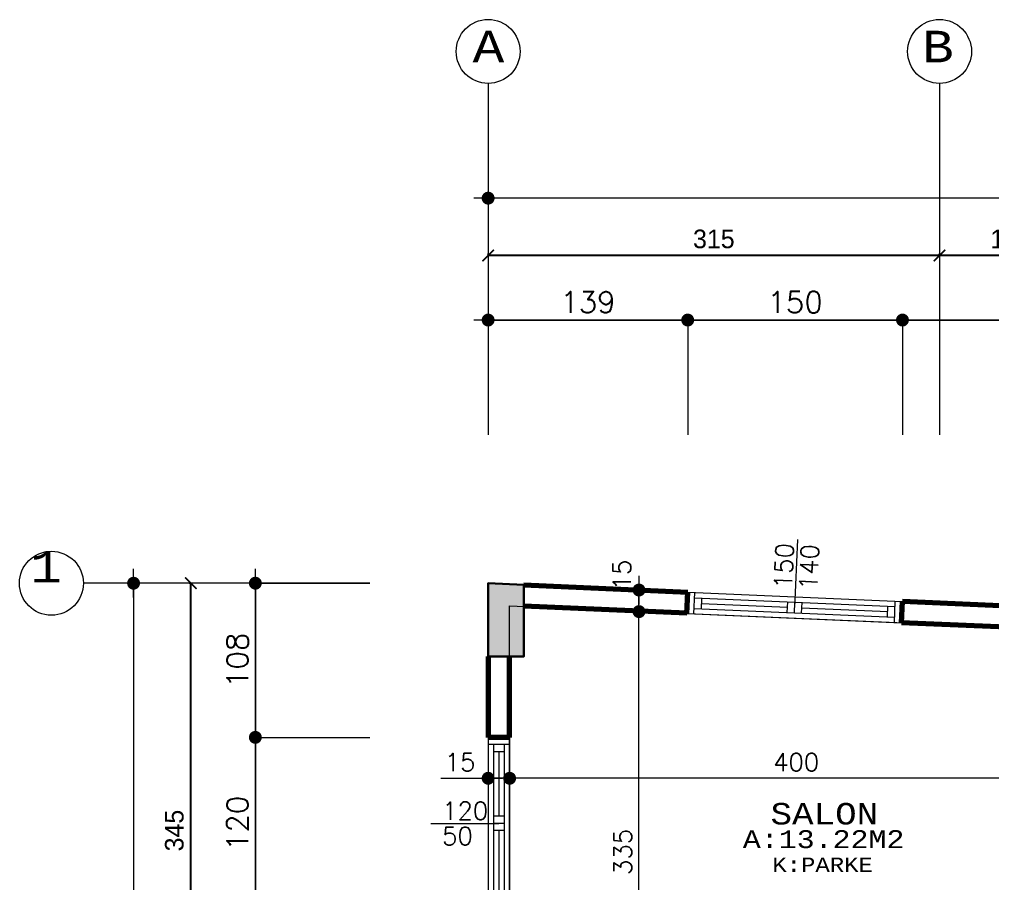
# Model space of a CAD drawing. Header units: millimetres. Extents: x 35860 to 71103, y -11298 to -8385.
# Drawn here: x 42839 to 43518, y -9543 to -8940 of the extents above; entities that cross this region are included whole.
import ezdxf
from ezdxf.enums import TextEntityAlignment as Align

# ---------------------------------------------------------------- set-up
doc = ezdxf.new("R2010")
doc.units = ezdxf.units.MM
doc.header["$MEASUREMENT"] = 0
doc.layers.get('0').update_dxf_attribs({"lineweight": 15})
doc.layers.get('Defpoints').update_dxf_attribs({"lineweight": 20})
for name, color, linetype, lineweight in [('02', 2, 'Continuous', 20), ('03_Yazı', 1, 'Continuous', 30), ('07', 3, 'Continuous', 70), ('Aks&Tefriş', 5, 'Continuous', 20), ('Kolon', 6, 'Continuous', 30), ('Ölçü', 140, 'Continuous', 20)]:
    doc.layers.add(name, color=color, linetype=linetype, lineweight=lineweight)
doc.layers.add('Lay_X', color=45, linetype='Continuous', lineweight=13, plot=False)
doc.styles.add('0', font='txt.shx')
doc.styles.add('C', font='')
doc.styles.get('C').set_extended_font_data('Courier New Tur')
doc.dimstyles.new('2', dxfattribs={"dimtxt": 12.5, "dimasz": 1, "dimexe": 0, "dimexo": 0, "dimgap": 5, "dimtad": 1, "dimdec": 0, "dimlfac": -1, "dimzin": 12, "dimdsep": 46, "dimtxsty": '0', "dimblk": 'DOT', "dimcen": 2.5, "dimse1": 1, "dimse2": 1, "dimclrd": 256, "dimclrt": 1, "dimadec": 0, "dimazin": 0, "dimtfac": 1, "dimtdec": 0, "dimtmove": 0, "dimatfit": 0, "dimldrblk": 'DOT', "dimfxl": 1, "dimtolj": 1, "dimtzin": 0, "dimlwd": -1, "dimarcsym": 0})
doc.dimstyles.new('5', dxfattribs={"dimtxt": 25, "dimasz": 1, "dimexe": 0, "dimexo": 0, "dimgap": 5, "dimtad": 1, "dimdec": 0, "dimlfac": -1, "dimzin": 12, "dimdsep": 46, "dimtxsty": '0', "dimblk": 'DOT', "dimcen": 2.5, "dimse1": 1, "dimse2": 1, "dimclrd": 256, "dimclrt": 1, "dimadec": 8, "dimazin": 0, "dimtfac": 1, "dimtdec": 0, "dimtmove": 0, "dimatfit": 0, "dimldrblk": 'DOT', "dimfxl": 1, "dimtolj": 1, "dimtzin": 0, "dimlwd": -1, "dimarcsym": 0})
doc.dimstyles.new('_VI80I', dxfattribs={"dimtxt": 15, "dimasz": 1, "dimexe": 0, "dimexo": 100, "dimgap": 5, "dimtad": 1, "dimdec": 0, "dimlfac": -1, "dimzin": 12, "dimdsep": 46, "dimtxsty": '0', "dimblk1": 'DOT80_2', "dimblk2": 'DOT80_1', "dimsah": 1, "dimcen": 2.5, "dimse1": 1, "dimse2": 1, "dimclrd": 256, "dimclrt": 1, "dimadec": 8, "dimazin": 0, "dimtfac": 1, "dimtdec": 0, "dimtmove": 0, "dimatfit": 0, "dimldrblk": 'DOT', "dimfxl": 1, "dimtolj": 1, "dimtzin": 0, "dimlwd": -1, "dimarcsym": 0})
doc.dimstyles.new('STANDART', dxfattribs={"dimtxt": 13, "dimasz": 8, "dimexe": 1.25, "dimexo": 0.625, "dimgap": 5, "dimtad": 1, "dimdec": 0, "dimrnd": 5, "dimzin": 1, "dimdsep": 46, "dimtxsty": 'Standard', "dimblk1": 'ARCHTICK', "dimblk2": 'ARCHTICK', "dimsah": 1, "dimcen": 2.5, "dimclrd": 256, "dimclre": 256, "dimclrt": 1, "dimadec": 0, "dimazin": 0, "dimtfac": 1, "dimtdec": 0, "dimtofl": 0, "dimtmove": 1, "dimatfit": 0, "dimldrblk": 'ARCHTICK', "dimfxl": 1, "dimtolj": 1, "dimtzin": 0, "dimarcsym": 0})

# ---------------------------------------------------------------- blocks, each defined once
blk = doc.blocks.new('DOT')
at = {"color": 0}
blk.add_line((-10, 0), (10, 0), dxfattribs=at)
at = {"color": 0, "const_width": 4.5}
blk.add_lwpolyline([(-2.25, 0, 1), (2.25, 0, 1)], format="xyb", close=True, dxfattribs=at)
blk = doc.blocks.new('*D716')
at = {"layer": 'Aks&Tefriş', "transparency": 16777216}
blk.add_line((42918.32, -9334.42), (42918.32, -10622.42), dxfattribs=at)
at = {"layer": 'Defpoints', "color": 0, "transparency": 16777216}
for p in [(42918.32, -9333.42), (42918.32, -10623.42), (42918.32, -10623.42)]:
    blk.add_point(p, dxfattribs=at)
at = {"layer": 'Aks&Tefriş', "transparency": 16777216}
for p, rotation in [((42918.32, -9333.42), 90), ((42918.32, -10623.42), 270)]:
    blk.add_blockref('DOT', p, dxfattribs=dict(at, rotation=rotation))
at = {"layer": 'Aks&Tefriş', "color": 1, "transparency": 16777216, "insert": (42900.82, -9978.42), "char_height": 25, "attachment_point": 5, "rotation": 90, "style": '0'}
blk.add_mtext('\\A1;1290', dxfattribs=at)
blk = doc.blocks.new('_ARCHTICK')
at = {"color": 0, "linetype": 'ByBlock', "const_width": 0.15}
blk.add_lwpolyline([(-0.5, -0.5), (0.5, 0.5)], dxfattribs=at)
blk = doc.blocks.new('*D721')
at = {"layer": 'Aks&Tefriş', "lineweight": -2, "transparency": 16777216}
for p, q in [((42957.69, -9333.42), (42957.07, -9333.42)), ((42958.32, -9678.42), (42958.32, -9333.42))]:
    blk.add_line(p, q, dxfattribs=at)
at = {"layer": 'Defpoints', "color": 0, "transparency": 16777216}
for p in [(42958.32, -9333.42), (42958.32, -9333.42), (42958.32, -9678.42)]:
    blk.add_point(p, dxfattribs=at)
at = {"layer": 'Aks&Tefriş', "lineweight": -2, "transparency": 16777216, "xscale": 8, "yscale": 8, "zscale": 8}
for p, rotation in [((42958.32, -9333.42), 90), ((42958.32, -9678.42), 270)]:
    blk.add_blockref('_ARCHTICK', p, dxfattribs=dict(at, rotation=rotation))
at = {"layer": 'Aks&Tefriş', "color": 1, "transparency": 16777216, "insert": (42946.82, -9505.92), "char_height": 13, "attachment_point": 5, "rotation": 90}
blk.add_mtext('\\A1;345', dxfattribs=at)
blk = doc.blocks.new('*D722')
at = {"layer": 'Aks&Tefriş', "transparency": 16777216}
blk.add_line((44064.76, -9064.9), (43166.76, -9064.9), dxfattribs=at)
at = {"layer": 'Defpoints', "color": 0, "transparency": 16777216}
for p in [(43165.76, -9064.9), (43165.76, -9064.9), (44065.76, -9064.9)]:
    blk.add_point(p, dxfattribs=at)
at = {"layer": 'Aks&Tefriş', "transparency": 16777216, "rotation": 180}
blk.add_blockref('DOT', (43165.76, -9064.9), dxfattribs=at)
at = {"layer": 'Aks&Tefriş', "transparency": 16777216}
blk.add_blockref('DOT', (44065.76, -9064.9), dxfattribs=at)
at = {"layer": 'Aks&Tefriş', "color": 1, "transparency": 16777216, "insert": (43615.76, -9047.4), "char_height": 25, "attachment_point": 5, "style": '0'}
blk.add_mtext('\\A1;900', dxfattribs=at)
blk = doc.blocks.new('*D726')
at = {"layer": 'Aks&Tefriş', "lineweight": -2, "transparency": 16777216}
for p, q in [((43480.76, -9104.27), (43480.76, -9103.65)), ((43580.76, -9104.9), (43480.76, -9104.9))]:
    blk.add_line(p, q, dxfattribs=at)
at = {"layer": 'Defpoints', "color": 0, "transparency": 16777216}
for p in [(43480.76, -9104.9), (43480.76, -9104.9), (43580.76, -9104.9)]:
    blk.add_point(p, dxfattribs=at)
at = {"layer": 'Aks&Tefriş', "lineweight": -2, "transparency": 16777216, "xscale": 8, "yscale": 8, "zscale": 8, "rotation": 180}
blk.add_blockref('_ARCHTICK', (43480.76, -9104.9), dxfattribs=at)
at = {"layer": 'Aks&Tefriş', "lineweight": -2, "transparency": 16777216, "xscale": 8, "yscale": 8, "zscale": 8}
blk.add_blockref('_ARCHTICK', (43580.76, -9104.9), dxfattribs=at)
at = {"layer": 'Aks&Tefriş', "color": 1, "transparency": 16777216, "insert": (43530.76, -9093.4), "char_height": 13, "attachment_point": 5}
blk.add_mtext('\\A1;100', dxfattribs=at)
blk = doc.blocks.new('*D727')
at = {"layer": 'Aks&Tefriş', "lineweight": -2, "transparency": 16777216}
for p, q in [((43165.76, -9104.27), (43165.76, -9103.65)), ((43480.76, -9104.9), (43165.76, -9104.9))]:
    blk.add_line(p, q, dxfattribs=at)
at = {"layer": 'Defpoints', "color": 0, "transparency": 16777216}
for p in [(43165.76, -9104.9), (43165.76, -9104.9), (43480.76, -9104.9)]:
    blk.add_point(p, dxfattribs=at)
at = {"layer": 'Aks&Tefriş', "lineweight": -2, "transparency": 16777216, "xscale": 8, "yscale": 8, "zscale": 8, "rotation": 180}
blk.add_blockref('_ARCHTICK', (43165.76, -9104.9), dxfattribs=at)
at = {"layer": 'Aks&Tefriş', "lineweight": -2, "transparency": 16777216, "xscale": 8, "yscale": 8, "zscale": 8}
blk.add_blockref('_ARCHTICK', (43480.76, -9104.9), dxfattribs=at)
at = {"layer": 'Aks&Tefriş', "color": 1, "transparency": 16777216, "insert": (43323.26, -9093.4), "char_height": 13, "attachment_point": 5}
blk.add_mtext('\\A1;315', dxfattribs=at)
blk = doc.blocks.new('P_X_D_2_15-120')
at = {"layer": '02'}
for p, q in [((0, 55), (0, 7.5)), ((-60, 15), (60, 15)), ((-55, 0), (-55, 15)), ((55, 0), (55, 15)), ((-55, 11.25), (55, 11.25)), ((-50, 3.75), (-50, 11.25)), ((-50, 7.5), (-5, 7.5)), ((-5, 3.75), (-5, 11.25)), ((0, 3.75), (0, 11.25)), ((5, 3.75), (5, 11.25)), ((5, 7.5), (50, 7.5)), ((50, 3.75), (50, 11.25)), ((-60, 0), (60, 0)), ((-55, 3.75), (55, 3.75))]:
    blk.add_line(p, q, dxfattribs=at)
at = {"layer": '07'}
for p, q in [((-60, 0), (-60, 15)), ((60, 0), (60, 15))]:
    blk.add_line(p, q, dxfattribs=at)
at = {"layer": '03_Yazı', "style": '0', "flags": 8}
for tag, p in [('120', (-2.5, 20)), ('140', (15.09, 20))]:
    blk.add_attdef(tag, p, '', height=12.5, rotation=90, dxfattribs=at)
blk = doc.blocks.new('*D751')
at = {"layer": 'Defpoints', "color": 0, "transparency": 16777216}
for p in [(43271.03, -9353.21), (43276.41, -9353.21), (43215.76, -9688.42)]:
    blk.add_point(p, dxfattribs=at)
at = {"layer": 'Ölçü', "transparency": 16777216}
blk.add_line((43271.03, -9687.42), (43271.03, -9354.21), dxfattribs=at)
for p, rotation in [((43271.03, -9353.21), 90), ((43271.03, -9688.42), 270)]:
    blk.add_blockref('DOT', p, dxfattribs=dict(at, rotation=rotation))
at = {"layer": 'Ölçü', "color": 1, "transparency": 16777216, "insert": (43259.78, -9520.81), "char_height": 12.5, "attachment_point": 5, "rotation": 90, "style": '0'}
blk.add_mtext('\\A1;335', dxfattribs=at)
blk = doc.blocks.new('*D775')
at = {"layer": 'Defpoints', "color": 0, "transparency": 16777216}
for p in [(43580.76, -9378.03), (43180.76, -9469.45), (43180.76, -9470.57)]:
    blk.add_point(p, dxfattribs=at)
at = {"layer": 'Ölçü', "transparency": 16777216}
blk.add_line((43579.76, -9469.45), (43181.76, -9469.45), dxfattribs=at)
at = {"layer": 'Ölçü', "transparency": 16777216, "rotation": 180}
blk.add_blockref('DOT', (43180.76, -9469.45), dxfattribs=at)
at = {"layer": 'Ölçü', "transparency": 16777216}
blk.add_blockref('DOT', (43580.76, -9469.45), dxfattribs=at)
at = {"layer": 'Ölçü', "color": 1, "transparency": 16777216, "insert": (43380.76, -9458.2), "char_height": 12.5, "attachment_point": 5, "style": '0'}
blk.add_mtext('\\A1;400', dxfattribs=at)
blk = doc.blocks.new('*D776')
at = {"layer": 'Defpoints', "color": 0, "transparency": 16777216}
for p in [(43165.76, -9469.45), (43165.76, -9470.57), (43180.76, -9470.57)]:
    blk.add_point(p, dxfattribs=at)
at = {"layer": 'Ölçü', "transparency": 16777216}
for p, q in [((43132.83, -9469.45), (43165.76, -9469.45)), ((43164.76, -9469.45), (43163.76, -9469.45)), ((43180.76, -9469.45), (43165.76, -9469.45)), ((43180.76, -9469.45), (43165.76, -9469.45)), ((43181.76, -9469.45), (43182.76, -9469.45))]:
    blk.add_line(p, q, dxfattribs=at)
blk.add_blockref('DOT', (43165.76, -9469.45), dxfattribs=at)
at = {"layer": 'Ölçü', "transparency": 16777216, "rotation": 180}
blk.add_blockref('DOT', (43180.76, -9469.45), dxfattribs=at)
at = {"layer": 'Ölçü', "color": 1, "transparency": 16777216, "insert": (43146.17, -9458.2), "char_height": 12.5, "attachment_point": 5, "style": '0'}
blk.add_mtext('\\A1;15', dxfattribs=at)
blk = doc.blocks.new('P_X_D_2_15-150')
at = {"layer": '02'}
for p, q in [((0, 55), (0, 7.5)), ((-75, 15), (75, 15)), ((-70, 0), (-70, 15)), ((70, 0), (70, 15)), ((-70, 11.25), (70, 11.25)), ((-65, 3.75), (-65, 11.25)), ((-65, 7.5), (-5, 7.5)), ((-5, 3.75), (-5, 11.25)), ((0, 3.75), (0, 11.25)), ((5, 3.75), (5, 11.25)), ((5, 7.5), (65, 7.5)), ((65, 3.75), (65, 11.25)), ((-75, 0), (75, 0)), ((-70, 3.75), (70, 3.75))]:
    blk.add_line(p, q, dxfattribs=at)
at = {"layer": '07'}
for p, q in [((-75, 0), (-75, 15)), ((75, 0), (75, 15))]:
    blk.add_line(p, q, dxfattribs=at)
at = {"layer": '03_Yazı', "style": '0', "flags": 8}
for tag, p in [('150', (-2.5, 20)), ('140', (15.09, 20))]:
    blk.add_attdef(tag, p, '', height=12.5, rotation=90, dxfattribs=at)
blk = doc.blocks.new('*D692')
at = {"layer": 'Defpoints', "color": 0, "transparency": 16777216}
for p in [(43271.03, -9338.18), (43273.7, -9338.18), (43276.41, -9353.21)]:
    blk.add_point(p, dxfattribs=at)
at = {"layer": 'Ölçü', "transparency": 16777216}
for p, q in [((43271.03, -9337.18), (43271.03, -9336.18)), ((43271.03, -9353.21), (43271.03, -9338.18)), ((43271.03, -9354.21), (43271.03, -9355.21))]:
    blk.add_line(p, q, dxfattribs=at)
for p, rotation in [((43271.03, -9338.18), 270), ((43271.03, -9353.21), 90)]:
    blk.add_blockref('DOT', p, dxfattribs=dict(at, rotation=rotation))
at = {"layer": 'Ölçü', "color": 1, "transparency": 16777216, "insert": (43259.11, -9327.71), "char_height": 12.5, "attachment_point": 5, "rotation": 90, "style": '0'}
blk.add_mtext('\\A1;15', dxfattribs=at)
blk = doc.blocks.new('DOT80_2')
at = {"color": 0}
blk.add_line((0, 0), (0, -80), dxfattribs=at)
blk.add_blockref('DOT', (0, 0))
blk = doc.blocks.new('DOT80_1')
at = {"color": 0}
blk.add_line((0, 0), (0, 80), dxfattribs=at)
blk.add_blockref('DOT', (0, 0))
blk = doc.blocks.new('*D787')
at = {"layer": 'Aks&Tefriş', "transparency": 16777216}
blk.add_line((43682.37, -9149.9), (43455.9, -9149.9), dxfattribs=at)
at = {"layer": 'Defpoints', "color": 0, "transparency": 16777216}
for p in [(43454.9, -9149.9), (43454.9, -9346.16), (43683.37, -9356.23)]:
    blk.add_point(p, dxfattribs=at)
at = {"layer": 'Aks&Tefriş', "transparency": 16777216, "rotation": 180}
blk.add_blockref('DOT80_1', (43454.9, -9149.9), dxfattribs=at)
at = {"layer": 'Aks&Tefriş', "transparency": 16777216}
blk.add_blockref('DOT80_2', (43683.37, -9149.9), dxfattribs=at)
at = {"layer": 'Aks&Tefriş', "color": 1, "transparency": 16777216, "insert": (43569.13, -9137.4), "char_height": 15, "attachment_point": 5, "style": '0'}
blk.add_mtext('\\A1;228', dxfattribs=at)
blk = doc.blocks.new('*D788')
at = {"layer": 'Aks&Tefriş', "transparency": 16777216}
blk.add_line((43453.9, -9149.9), (43306.04, -9149.9), dxfattribs=at)
at = {"layer": 'Defpoints', "color": 0, "transparency": 16777216}
for p in [(43305.04, -9149.9), (43305.04, -9339.56), (43454.9, -9346.16)]:
    blk.add_point(p, dxfattribs=at)
at = {"layer": 'Aks&Tefriş', "transparency": 16777216, "rotation": 180}
blk.add_blockref('DOT80_1', (43305.04, -9149.9), dxfattribs=at)
at = {"layer": 'Aks&Tefriş', "transparency": 16777216}
blk.add_blockref('DOT80_2', (43454.9, -9149.9), dxfattribs=at)
at = {"layer": 'Aks&Tefriş', "color": 1, "transparency": 16777216, "insert": (43379.97, -9137.4), "char_height": 15, "attachment_point": 5, "style": '0'}
blk.add_mtext('\\A1;150', dxfattribs=at)
blk = doc.blocks.new('*D789')
at = {"layer": 'Aks&Tefriş', "transparency": 16777216}
blk.add_line((43304.04, -9149.9), (43166.76, -9149.9), dxfattribs=at)
at = {"layer": 'Defpoints', "color": 0, "transparency": 16777216}
for p in [(43165.76, -9149.9), (43165.76, -9333.42), (43305.04, -9339.56)]:
    blk.add_point(p, dxfattribs=at)
at = {"layer": 'Aks&Tefriş', "transparency": 16777216, "rotation": 180}
blk.add_blockref('DOT80_1', (43165.76, -9149.9), dxfattribs=at)
at = {"layer": 'Aks&Tefriş', "transparency": 16777216}
blk.add_blockref('DOT80_2', (43305.04, -9149.9), dxfattribs=at)
at = {"layer": 'Aks&Tefriş', "color": 1, "transparency": 16777216, "insert": (43235.4, -9137.4), "char_height": 15, "attachment_point": 5, "style": '0'}
blk.add_mtext('\\A1;139', dxfattribs=at)
blk = doc.blocks.new('*D790')
at = {"layer": 'Aks&Tefriş', "transparency": 16777216}
blk.add_line((43003.32, -9334.42), (43003.32, -9439.92), dxfattribs=at)
at = {"layer": 'Defpoints', "color": 0, "transparency": 16777216}
for p in [(43165.76, -9333.42), (43003.32, -9440.92), (43165.76, -9440.92)]:
    blk.add_point(p, dxfattribs=at)
at = {"layer": 'Aks&Tefriş', "transparency": 16777216}
for name, p, rotation in [('DOT80_2', (43003.32, -9333.42), 90), ('DOT80_1', (43003.32, -9440.92), 270)]:
    blk.add_blockref(name, p, dxfattribs=dict(at, rotation=rotation))
at = {"layer": 'Aks&Tefriş', "color": 1, "transparency": 16777216, "insert": (42990.82, -9387.17), "char_height": 15, "attachment_point": 5, "rotation": 90, "style": '0'}
blk.add_mtext('\\A1;108', dxfattribs=at)
blk = doc.blocks.new('*D791')
at = {"layer": 'Aks&Tefriş', "transparency": 16777216}
blk.add_line((43003.32, -9441.92), (43003.32, -9559.92), dxfattribs=at)
at = {"layer": 'Defpoints', "color": 0, "transparency": 16777216}
for p in [(43165.76, -9440.92), (43003.32, -9560.92), (43165.76, -9560.92)]:
    blk.add_point(p, dxfattribs=at)
at = {"layer": 'Aks&Tefriş', "transparency": 16777216}
for name, p, rotation in [('DOT80_2', (43003.32, -9440.92), 90), ('DOT80_1', (43003.32, -9560.92), 270)]:
    blk.add_blockref(name, p, dxfattribs=dict(at, rotation=rotation))
at = {"layer": 'Aks&Tefriş', "color": 1, "transparency": 16777216, "insert": (42990.82, -9500.92), "char_height": 15, "attachment_point": 5, "rotation": 90, "style": '0'}
blk.add_mtext('\\A1;120', dxfattribs=at)

msp = doc.modelspace()

# ---------------------------------------------------------------- hatches: boundary and pattern name
h = msp.add_hatch()
h.set_pattern_fill('ANSI33', color=256, scale=30, style=0)
h.set_pattern_definition([(45, (-175, 0), (-5.3033009, 5.3033009), []), (45, (-169.697, 0), (-5.3033009, 5.3033009), [3.75, -1.875])])
h.paths.add_polyline_path([(43165.76, -9384.52), (43165.76, -9333.42), (43190.76, -9334.52), (43190.76, -9384.52)])
h.paths.add_polyline_path([(43580.76, -9402.81), (43580.76, -9351.71), (43605.76, -9352.81), (43605.76, -9402.81)])
h.paths.add_polyline_path([(44040.76, -9423.08), (44040.76, -9371.98), (44065.76, -9373.08), (44065.76, -9423.08)])
h.paths.add_polyline_path([(44065.76, -9983.42), (44005.76, -9983.42), (44005.76, -10013.42), (44065.76, -10013.42)])
h.paths.add_polyline_path([(44040.76, -9628.42), (44065.76, -9628.42), (44065.76, -9678.42), (44040.76, -9678.42)])
h.paths.add_polyline_path([(43605.76, -9638.42), (43605.76, -9678.42), (43580.76, -9678.42), (43580.76, -9638.42)])
h.paths.add_polyline_path([(43215.76, -9678.42), (43165.76, -9678.42), (43165.76, -9653.42), (43215.76, -9653.42)])
h.paths.add_polyline_path([(43205.76, -9893.42), (43165.76, -9893.42), (43165.76, -9923.42), (43205.76, -9923.42)])
h.paths.add_polyline_path([(43190.76, -10623.42), (43190.76, -10573.42), (43165.76, -10573.42), (43165.76, -10623.42)])
h.paths.add_polyline_path([(44040.76, -10368.42), (44065.76, -10368.42), (44065.76, -10318.42), (44040.76, -10318.42)])
h.paths.add_polyline_path([(43605.76, -10368.42), (43605.76, -10318.42), (43580.76, -10318.42), (43580.76, -10368.42)])
h.paths.add_polyline_path([(43505.76, -10138.42), (43480.76, -10138.42), (43480.76, -10073.42), (43505.76, -10073.42)])
h.paths.add_polyline_path([(43505.76, -9923.42), (43505.76, -9858.42), (43480.76, -9858.42), (43480.76, -9923.42)])
h.paths.add_polyline_path([(43775.76, -9873.42), (43775.76, -9878.42), (43780.76, -9878.42), (43870.76, -9878.42), (43870.76, -9858.42), (43775.76, -9858.42)])
h.paths.add_polyline_path([(43775.76, -10133.42), (43775.76, -10118.42), (43870.76, -10118.42), (43870.76, -10138.42), (43775.76, -10138.42)])
h.paths.add_polyline_path([(43215.76, -10318.42), (43165.76, -10318.42), (43165.76, -10343.42), (43215.76, -10343.42)])
h.paths.add_polyline_path([(43775.76, -10623.42), (43800.76, -10623.42), (43800.76, -10573.42), (43775.76, -10573.42)])
h.paths.add_polyline_path([(43605.76, -10623.42), (43605.76, -10573.42), (43580.76, -10573.42), (43580.76, -10623.42)])
h.paths.add_polyline_path([(44040.76, -10623.42), (44040.76, -10573.42), (44065.76, -10573.42), (44065.76, -10623.42)])

# ---------------------------------------------------------------- linework, layer by layer
at = {"layer": '07'}
for p, q in [((43190.76, -9334.52), (43305.04, -9339.56)), ((43304.39, -9354.41), (43190.76, -9349.53)), ((43580.76, -9351.71), (43454.9, -9346.16)), ((43580.76, -9366.28), (43454.24, -9361.15)), ((43165.76, -9384.52), (43165.76, -9440.92)), ((43180.76, -9440.92), (43180.76, -9384.52))]:
    msp.add_line(p, q, dxfattribs=at)
at = {"layer": 'Aks&Tefriş'}
for p, q in [((43165.76, -8984.9), (43165.76, -9229.9)), ((43480.76, -8984.9), (43480.76, -9229.9)), ((43165.76, -9149.9), (44065.76, -9149.9)), ((43083.32, -9333.42), (42883.32, -9333.42)), ((43003.32, -10623.42), (43003.32, -9333.42))]:
    msp.add_line(p, q, dxfattribs=at)
for centre in [(43165.76, -8962.59), (43480.76, -8962.59), (42861.01, -9333.42)]:
    msp.add_circle(centre, 22.3, dxfattribs=at)
at = {"layer": 'Kolon'}
msp.add_lwpolyline([(43165.76, -9384.52), (43165.76, -9333.42), (43190.76, -9334.52), (43190.76, -9384.52), (43190.76, -9384.52)], close=True, dxfattribs=at)
at = {"layer": 'Lay_X'}
msp.add_lwpolyline([(43580.76, -9366.28), (43580.76, -9688.42), (43180.76, -9688.42), (43180.76, -9349.1)], close=True, dxfattribs=at)

# ---------------------------------------------------------------- block references
at = {"layer": '02', "rotation": 357.4768581265456}
msp.add_blockref('P_X_D_2_15-150', (43379.31, -9357.85), dxfattribs=at).add_auto_attribs({'150': '150', '140': '140'})
at = {"layer": '02'}
ref = msp.add_blockref('P_X_D_2_15-120', (43180.76, -9500.92), dxfattribs=dict(at, xscale=-1, rotation=90))
ref.add_attrib('120', '120', (43133.67, -9498.42), dxfattribs={"layer": '03_Yazı', "height": 12.5, "style": '0', "flags": 8})
ref.add_attrib('140', '50', (43133.67, -9516.01), dxfattribs={"layer": '03_Yazı', "height": 12.5, "style": '0', "flags": 8})

# ---------------------------------------------------------------- texts
at = {"layer": '03_Yazı', "style": 'C'}
for s, p in [('A', (43154.94, -8970.16)), ('B', (43468.62, -8970.16)), ('1', (42846.23, -9332.91))]:
    msp.add_text(s, height=22, dxfattribs=at).set_placement(p)
at = {"layer": '03_Yazı', "style": 'C', "flags": 12}
for tag, text, height, p in [('SALON', 'SALON', 15, (43400.38, -9494.15)), ('K:PARKE', 'K:PARKE', 10, (43399.15, -9529.76))]:
    msp.add_attdef(tag, text=text, height=height, dxfattribs=at).set_placement(p, align=Align.MIDDLE_CENTER)
at = {"layer": '03_Yazı', "style": 'C'}
msp.add_attdef('A:13.22M2', text='A:10.00m2', height=12.5, dxfattribs=at).set_placement((43399.85, -9511.9), align=Align.MIDDLE_CENTER)

# ---------------------------------------------------------------- dimensions: what is measured, and where the dimension line sits
at = {"layer": 'Aks&Tefriş'}
for base, p1, p2, angle, dimstyle, picture, middle in [((43165.76, -9064.9), (44065.76, -9064.9), (43165.76, -9064.9), 180, '5', '*D722', (43615.76, -9047.4)), ((42918.32, -10623.42), (42918.32, -9333.42), (42918.32, -10623.42), 90, '5', '*D716', (42900.82, -9978.42)), ((43003.31798184, -9440.92189481), (43165.75599169, -9333.42189481), (43165.75599169, -9440.92189481), 90, '_VI80I', '*D790', (42990.81798184, -9387.17189481))]:
    dim = msp.add_linear_dim(base=base, p1=p1, p2=p2, angle=angle, dimstyle=dimstyle, dxfattribs=at)
    dim.commit()
    dim.dimension.update_dxf_attribs({"geometry": picture, "text_midpoint": middle})
for base, p1, p2, angle, dimstyle, override, picture, middle in [((43165.76, -9104.9), (43480.76, -9104.9), (43165.76, -9104.9), 180, 'STANDART', {"dimse1": 1}, '*D727', (43323.26, -9093.4)), ((43480.76, -9104.9), (43580.76, -9104.9), (43480.76, -9104.9), 180, 'STANDART', {"dimse1": 1}, '*D726', (43530.76, -9093.4)), ((42958.32, -9333.42), (42958.32, -9678.42), (42958.32, -9333.42), 90, 'STANDART', {"dimse1": 1}, '*D721', (42946.82, -9505.92)), ((43003.32, -9560.92), (43165.76, -9440.92), (43165.76, -9560.92), 90, '_VI80I', {"dimtmove": 1}, '*D791', (42990.82, -9500.92))]:
    dim = msp.add_linear_dim(base=base, p1=p1, p2=p2, angle=angle, dimstyle=dimstyle, override=override, dxfattribs=at)
    dim.commit()
    dim.dimension.update_dxf_attribs({"geometry": picture, "text_midpoint": middle})
for base, p1, p2, picture, middle in [((43165.76, -9149.9), (43305.04, -9339.56), (43165.76, -9333.42), '*D789', (43235.4, -9137.4)), ((43305.04, -9149.9), (43454.9, -9346.16), (43305.04, -9339.56), '*D788', (43379.97, -9137.4)), ((43454.9, -9149.9), (43683.37, -9356.23), (43454.9, -9346.16), '*D787', (43569.13, -9137.4))]:
    dim = msp.add_linear_dim(base=base, p1=p1, p2=p2, dimstyle='_VI80I', override={"dimtmove": 1}, dxfattribs=at)
    dim.commit()
    dim.dimension.update_dxf_attribs({"geometry": picture, "text_midpoint": middle})
at = {"layer": 'Ölçü'}
for base, p1, p2, angle, picture, middle in [((43271.03, -9338.18), (43276.41, -9353.21), (43273.7, -9338.18), 90, '*D692', (43270.36, -9327.71)), ((43165.76, -9469.45), (43180.76, -9470.57), (43165.76, -9470.57), 180, '*D776', (43146.17, -9467.22))]:
    dim = msp.add_linear_dim(base=base, p1=p1, p2=p2, angle=angle, dimstyle='2', override={"dimtmove": 1}, dxfattribs=at)
    dim.commit()
    dim.dimension.update_dxf_attribs({"geometry": picture, "text_midpoint": middle, "dimtype": 160})
for base, p1, p2, angle, picture, middle in [((43271.03, -9353.21), (43215.76, -9688.42), (43276.41, -9353.21), 90, '*D751', (43259.78, -9520.81)), ((43180.76, -9469.45), (43580.76, -9378.03), (43180.76, -9470.57), 180, '*D775', (43380.76, -9458.2))]:
    dim = msp.add_linear_dim(base=base, p1=p1, p2=p2, angle=angle, dimstyle='2', override={"dimtmove": 1}, dxfattribs=at)
    dim.commit()
    dim.dimension.update_dxf_attribs({"geometry": picture, "text_midpoint": middle})

doc.saveas('drawing.dxf')
